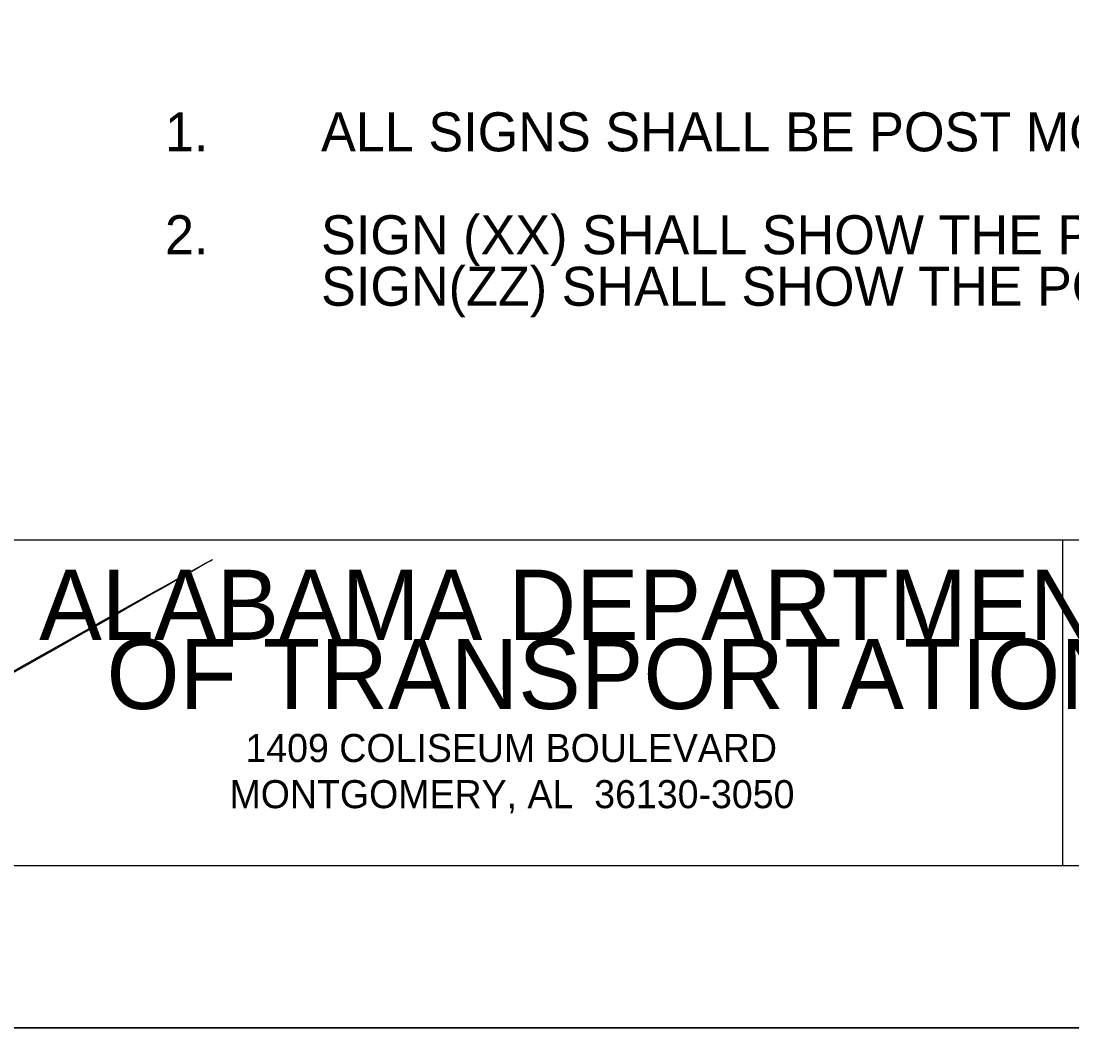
# Model space of a CAD drawing. Extents: x 0 to 34, y 0 to 22.
# Drawn here: x 2.42 to 5.653, y 0 to 3.096 of the extents above; entities that cross this region are included whole.
import ezdxf

# ---------------------------------------------------------------- set-up
doc = ezdxf.new("R2010")
doc.units = 0
for name, color, linetype in [('Level 1', 7, 'Continuous'), ('PlotBorder', 7, 'Continuous'), ('SHT-BNDRY', 7, 'Continuous'), ('SHT-FENCE', 7, 'Continuous'), ('Title_Box', 7, 'Continuous')]:
    doc.layers.add(name, color=color, linetype=linetype)

msp = doc.modelspace()

# ---------------------------------------------------------------- linework, layer by layer
at = {"layer": 'PlotBorder'}
msp.add_lwpolyline([(-1.9073486328124998e-10, 3.8146972656249997e-10), (33.99999999980926, 3.8146972656249997e-10), (33.99999999980926, 22.00000000038147), (-1.9073486328124998e-10, 22.00000000038147)], close=True, dxfattribs=at)
at = {"layer": 'SHT-BNDRY'}
msp.add_line((5.624669275856018, 0.5000000003814696), (5.624669275856018, 1.5010001224517822), dxfattribs=at)
msp.add_lwpolyline([(1.249999999809265, 0.5000000003814696), (33.49999999980926, 0.5000000003814696), (33.49999999980926, 21.50000000038147), (1.249999999809265, 21.50000000038147)], close=True, dxfattribs=at)
msp.add_lwpolyline([(1.249999999809265, 1.5010001224517822), (33.49999999980926, 1.5010001224517822)], dxfattribs=at)
at = {"layer": 'SHT-FENCE'}
msp.add_lwpolyline([(0, 22.00000000038147), (34, 22.00000000038147), (34, 7.629394531249999e-10), (0, 7.629394531249999e-10)], close=True, dxfattribs=at)
at = {"layer": 'Title_Box'}
msp.add_spline([(1.6249618333816527, 0.6758025974273681), (1.639766203689575, 0.6758025974273681), (1.6471683889389037, 0.6758025974273681), (1.6471683889389037, 0.6758025974273681), (1.661972759246826, 0.6758025974273681)], degree=3, dxfattribs=at)

# ---------------------------------------------------------------- texts
at = {"layer": 'Level 1'}
for s, p in [('1.', (2.863026453781128, 2.695297047424316)), ('ALL SIGNS SHALL BE POST MOUNTED AS SHOWN.  ', (3.343026453781128, 2.695297047424316)), ('2.', (2.863026453781128, 2.3788114244461056)), ('SIGN (XX) SHALL SHOW THE POSTED SPEED ENTERING THE WORK ZONE.  ', (3.343026453781128, 2.3788114244461056)), ('SIGN(ZZ) SHALL SHOW THE POSTED SPEED OUTSIDE THE WORK ZONE.', (3.343026453781128, 2.220568613052368))]:
    msp.add_text(s, height=0.12, dxfattribs=at).set_placement(p)
at = {"layer": 'Title_Box'}
for s, height, p in [('ALABAMA DEPARTMENT', 0.21572599374714954, (2.4762131307601924, 1.1933861623764037)), ('OF TRANSPORTATION', 0.21572599374714954, (2.6834743164062496, 0.9806805877685546)), ('1409 COLISEUM BOULEVARD', 0.08627338105289277, (3.1104040172576903, 0.8176063138961791)), ('MONTGOMERY, AL  36130-3050', 0.08627338105289277, (3.0614118196487423, 0.6758025974273681))]:
    msp.add_text(s, height=height, dxfattribs=at).set_placement(p)

doc.saveas('drawing.dxf')
